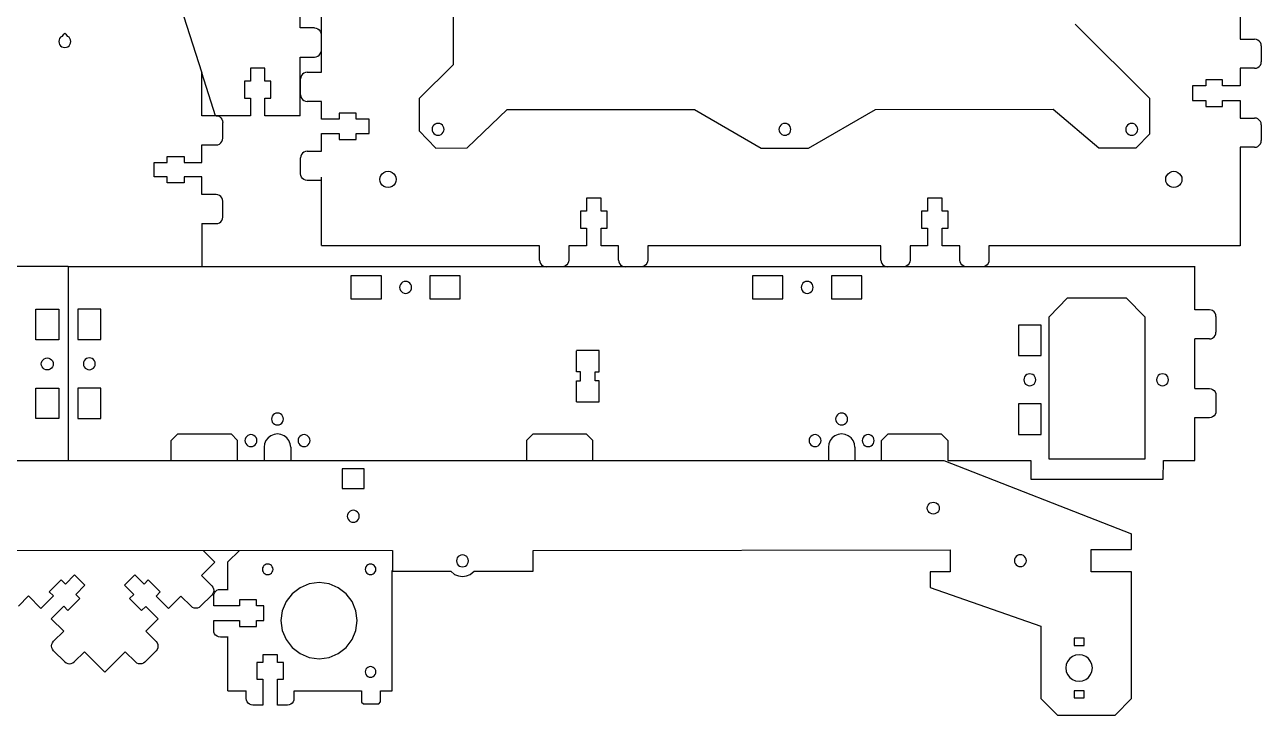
# Model space of a CAD drawing. Extents: x -217 to 647, y -204 to 340.
# Drawn here: x 221.5 to 594.1, y -204.5 to 3.8 of the extents above; entities that cross this region are included whole.
import ezdxf

# ---------------------------------------------------------------- set-up
doc = ezdxf.new("R2010")
doc.units = 0
doc.layers.add('Layer_1', color=7, linetype='CONTINUOUS')

msp = doc.modelspace()

# ---------------------------------------------------------------- linework, layer by layer
at = {"layer": 'Layer_1', "color": 2}
for points in [[(214.692611, 177.681951), (225.546477, 159.323883), (227.588075, 158.086943), (235.472565, 150.037144), (238.212607, 144.415616), (239.943883, 136.810012), (243.196195, 127.563644), (245.92427, 121.729603), (248.723836, 117.503317), (251.595788, 114.956303), (255.246576, 112.466739), (257.625223, 110.305422), (260.874245, 106.63313), (261.990278, 102.752868), (258.393286, 97.427653), (257.361207, 91.182169), (256.768481, 83.646277), (256.224016, 76.105917), (256.810397, 69.013066), (257.060189, 59.154112), (259.05002, 45.715393), (261.610972, 32.963255), (265.690785, 17.826263), (274.821184, -10.747755)], [(350.544892, 59.263964), (350.588467, -8.331029), (340.378881, -18.445704), (340.378881, -28.212315), (345.382794, -33.432777), (354.815309, -33.372014), (354.815309, -33.372014), (366.900488, -21.754054), (423.270652, -21.754054), (443.42304, -33.399672), (457.665582, -33.399672), (477.81797, -21.754054), (531.350107, -21.697046), (545.15687, -33.370886), (556.414573, -33.370886), (560.543484, -29.124514), (560.543456, -18.449176), (537.98978, 3.995139)]]:
    msp.add_lwpolyline(points, dxfattribs=at)
at = {"layer": 'Layer_1', "color": 4}
for points in [[(310.946828, -10.563294), (310.946828, 63.286712), (310.946828, 73.286712), (306.596824, 73.286712)], [(587.746743, 73.286712), (587.746743, -0.563286)], [(587.746743, -0.563286), (592.096747, -0.563286)], [(592.614371, -0.631414), (592.096747, -0.563286)], [(593.096745, -0.831228), (592.614371, -0.631414)], [(593.510963, -1.149066), (593.096745, -0.831228)], [(593.828801, -1.563284), (593.510963, -1.149066)], [(594.028586, -2.04563), (593.828801, -1.563284)], [(594.096743, -2.563282), (594.028586, -2.04563)], [(594.096743, -2.563282), (594.096743, -7.363261)], [(594.028586, -7.880913), (594.096743, -7.363261)], [(305.182637, -11.149075), (304.864798, -11.563292)], [(305.596826, -10.831236), (305.182637, -11.149075)], [(306.0792, -10.631423), (305.596826, -10.831236)], [(306.596824, -10.563294), (306.0792, -10.631423)], [(306.596824, -10.563294), (310.946828, -10.563294)], [(587.746743, -9.363314), (587.746743, -14.663306)], [(592.096747, -9.363314), (587.746743, -9.363314)], [(592.096747, -9.363314), (592.614371, -9.295157)], [(592.614371, -9.295157), (593.096745, -9.095344)], [(593.096745, -9.095344), (593.510963, -8.777505)], [(593.510963, -8.777505), (593.828801, -8.363287)], [(593.828801, -8.363287), (594.028586, -7.880913)], [(304.664985, -12.045638), (304.596828, -12.56329)], [(304.596828, -17.363269), (304.596828, -12.56329)], [(304.864798, -11.563292), (304.664985, -12.045638)], [(577.346741, -14.663306), (573.396731, -14.663306)], [(573.396731, -14.663306), (573.396731, -19.063291)], [(582.446751, -12.863292), (577.346741, -12.863292)], [(577.346741, -12.863292), (577.346741, -14.663306)], [(582.446751, -14.663306), (582.446751, -12.863292)], [(587.746743, -14.663306), (582.446751, -14.663306)], [(304.596828, -17.363269), (304.664985, -17.880921)], [(304.664985, -17.880921), (304.864798, -18.363267)], [(304.864798, -18.363267), (305.182637, -18.777513)], [(305.182637, -18.777513), (305.596826, -19.095352)], [(305.596826, -19.095352), (306.0792, -19.295165)], [(306.0792, -19.295165), (306.596824, -19.363294)], [(310.946828, -19.363294), (306.596824, -19.363294)], [(310.946828, -24.663314), (310.946828, -19.363294)], [(573.396731, -19.063291), (577.346741, -19.063291)], [(577.346741, -19.063291), (577.346741, -20.863305)], [(577.346741, -20.863305), (582.446751, -20.863305)], [(582.446751, -19.063291), (587.746743, -19.063291)], [(582.446751, -20.863305), (582.446751, -19.063291)], [(587.746743, -19.063291), (587.746743, -24.363284)], [(316.24682, -24.663314), (310.946828, -24.663314)], [(316.24682, -22.863301), (316.24682, -24.663314)], [(321.34683, -22.863301), (316.24682, -22.863301)], [(321.34683, -24.663314), (321.34683, -22.863301)], [(325.29684, -24.663314), (321.34683, -24.663314)], [(325.29684, -29.0633), (325.29684, -24.663314)], [(587.746743, -24.363284), (592.096747, -24.363284)], [(592.614371, -24.43144), (592.096747, -24.363284)], [(593.096745, -24.631254), (592.614371, -24.43144)], [(593.510963, -24.949092), (593.096745, -24.631254)], [(593.828801, -25.36331), (593.510963, -24.949092)], [(594.028586, -25.845656), (593.828801, -25.36331)], [(594.096743, -26.363308), (594.028586, -25.845656)], [(310.946828, -29.0633), (316.24682, -29.0633)], [(310.946828, -34.363292), (310.946828, -29.0633)], [(316.24682, -29.0633), (316.24682, -30.863313), (321.34683, -30.863313)], [(321.34683, -29.0633), (325.29684, -29.0633)], [(321.34683, -30.863313), (321.34683, -29.0633)], [(594.096743, -26.363308), (594.096743, -31.163287)], [(592.096747, -33.163283), (587.746743, -33.163283)], [(587.746743, -33.163283), (587.746743, -62.863277)], [(592.096747, -33.163283), (592.614371, -33.095154)], [(592.614371, -33.095154), (593.096745, -32.895341)], [(593.096745, -32.895341), (593.510963, -32.577502)], [(593.510963, -32.577502), (593.828801, -32.163285)], [(593.828801, -32.163285), (594.028586, -31.680939)], [(594.028586, -31.680939), (594.096743, -31.163287)], [(304.664985, -35.845664), (304.596828, -36.363288)], [(304.664985, -41.680947), (304.596828, -41.163295), (304.596828, -36.363288)], [(304.864798, -35.36329), (304.664985, -35.845664)], [(305.182637, -34.949072), (304.864798, -35.36329)], [(305.596826, -34.631262), (305.182637, -34.949072)], [(306.0792, -34.431448), (305.596826, -34.631262)], [(306.596824, -34.363292), (306.0792, -34.431448)], [(306.596824, -34.363292), (310.946828, -34.363292)], [(304.864798, -42.163293), (304.664985, -41.680947)], [(305.182637, -42.577511), (304.864798, -42.163293)], [(305.596826, -42.895349), (305.182637, -42.577511)], [(306.0792, -43.095134), (305.596826, -42.895349)], [(306.596824, -43.163291), (306.0792, -43.095134)], [(310.946828, -43.163291), (306.596824, -43.163291)], [(310.946828, -62.84005), (310.946828, -42.171167)], [(395.146829, -48.513276), (390.746815, -48.513276)], [(390.746815, -48.513276), (390.746815, -52.463258)], [(395.146829, -52.463258), (395.146829, -48.513276)], [(497.946782, -48.513276), (493.546768, -48.513276)], [(493.546768, -48.513276), (493.546768, -52.463258)], [(497.946782, -52.463258), (497.946782, -48.513276)], [(388.946802, -52.463258), (388.946802, -57.563268), (390.746815, -57.563268)], [(390.746815, -52.463258), (388.946802, -52.463258)], [(396.946814, -52.463258), (395.146829, -52.463258)], [(396.946814, -57.563268), (396.946814, -52.463258)], [(491.746783, -52.463258), (491.746783, -57.563268)], [(493.546768, -52.463258), (491.746783, -52.463258)], [(499.746795, -52.463258), (497.946782, -52.463258)], [(499.746795, -57.563268), (499.746795, -52.463258)], [(390.746815, -57.563268), (390.746815, -62.86326)], [(395.146829, -57.563268), (396.946814, -57.563268)], [(395.146829, -62.86326), (395.146829, -57.563268)], [(491.746783, -57.563268), (493.546768, -57.563268)], [(493.546768, -57.563268), (493.546768, -62.86326)], [(497.946782, -57.563268), (499.746795, -57.563268)], [(497.946782, -62.86326), (497.946782, -57.563268)], [(376.646824, -62.86326), (310.952659, -62.86326)], [(376.646824, -67.213264), (376.646824, -62.86326)], [(385.446823, -62.86326), (385.446823, -67.213264)], [(390.746815, -62.86326), (385.446823, -62.86326)], [(400.446821, -62.86326), (395.146829, -62.86326)], [(400.446821, -67.213264), (400.446821, -62.86326)], [(479.45259, -67.213264), (479.45259, -62.86326), (409.246792, -62.863457), (409.246792, -67.213264)], [(493.546768, -62.86326), (488.246776, -62.86326)], [(488.246776, -62.86326), (488.246776, -67.213264)], [(503.246774, -62.86326), (497.946782, -62.86326)], [(503.31493, -67.730888), (503.246774, -67.213264), (503.246774, -62.86326)], [(512.046773, -62.86326), (512.046773, -67.213264)], [(587.74676, -62.86326), (512.046773, -62.86326)], [(376.646824, -67.213264), (376.71498, -67.730888)], [(376.71498, -67.730888), (376.914766, -68.213262)], [(376.914766, -68.213262), (377.232604, -68.627479)], [(377.232604, -68.627479), (377.646822, -68.945318)], [(377.646822, -68.945318), (378.129196, -69.145103)], [(378.129196, -69.145103), (378.64682, -69.21326)], [(383.964451, -69.145103), (383.446827, -69.21326)], [(384.446825, -68.945318), (383.964451, -69.145103)], [(384.861043, -68.627479), (384.446825, -68.945318)], [(385.178853, -68.213262), (384.861043, -68.627479)], [(385.378666, -67.730888), (385.178853, -68.213262)], [(385.446823, -67.213264), (385.378666, -67.730888)], [(400.446821, -67.213264), (400.51495, -67.730888)], [(400.51495, -67.730888), (400.714763, -68.213262)], [(400.714763, -68.213262), (401.032602, -68.627479)], [(401.032602, -68.627479), (401.446819, -68.945318)], [(401.446819, -68.945318), (401.929165, -69.145103)], [(401.929165, -69.145103), (402.446817, -69.21326)], [(407.764448, -69.145103), (407.246796, -69.21326)], [(408.246794, -68.945318), (407.764448, -69.145103)], [(408.661012, -68.627479), (408.246794, -68.945318)], [(408.978851, -68.213262), (408.661012, -68.627479)], [(409.178664, -67.730888), (408.978851, -68.213262)], [(409.246792, -67.213264), (409.178664, -67.730888)], [(479.446776, -67.213264), (479.514933, -67.730888)], [(479.514933, -67.730888), (479.714746, -68.213262)], [(479.714746, -68.213262), (480.032585, -68.627479)], [(480.032585, -68.627479), (480.446802, -68.945318)], [(480.446802, -68.945318), (480.929148, -69.145103)], [(480.929148, -69.145103), (481.4468, -69.21326)], [(486.764432, -69.145103), (486.24678, -69.21326)], [(487.246778, -68.945318), (486.764432, -69.145103)], [(487.660995, -68.627479), (487.246778, -68.945318)], [(487.978834, -68.213262), (487.660995, -68.627479)], [(488.178647, -67.730888), (487.978834, -68.213262)], [(488.246776, -67.213264), (488.178647, -67.730888)], [(503.514716, -68.213262), (503.31493, -67.730888)], [(503.832554, -68.627479), (503.514716, -68.213262)], [(504.246772, -68.945318), (503.832554, -68.627479)], [(504.729146, -69.145103), (504.246772, -68.945318)], [(505.24677, -69.21326), (504.729146, -69.145103)], [(510.564401, -69.145103), (510.046777, -69.21326)], [(511.046775, -68.945318), (510.564401, -69.145103)], [(511.460993, -68.627479), (511.046775, -68.945318)], [(511.778831, -68.213262), (511.460993, -68.627479)], [(511.978616, -67.730888), (511.778831, -68.213262)], [(512.046773, -67.213264), (511.978616, -67.730888)]]:
    msp.add_lwpolyline(points, dxfattribs=at)
at = {"layer": 'Layer_1', "color": 5}
for points in [[(304.461446, 2.819119), (304.461446, 8.108528)], [(308.811394, 2.819119), (304.461446, 2.819119)], [(308.811394, 2.819119), (309.329018, 2.751132)], [(309.329018, 2.751132), (309.811392, 2.551714)], [(309.811392, 2.551714), (310.225609, 2.234524)], [(310.225609, 2.234524), (310.543448, 1.821125)], [(310.543448, 1.821125), (310.743205, 1.339767)], [(310.743205, 1.339767), (310.81139, 0.823131), (310.81139, -3.967253), (310.743205, -4.483861)], [(304.461446, -23.660437), (304.461446, -5.963241)], [(304.461446, -5.963241), (308.811394, -5.963241)], [(308.811394, -5.963241), (309.329018, -5.895254)], [(309.329018, -5.895254), (309.811392, -5.695836)], [(309.811392, -5.695836), (310.225609, -5.378646)], [(310.225609, -5.378646), (310.543448, -4.965247)], [(310.543448, -4.965247), (310.743205, -4.483861)], [(274.821114, -23.671867), (274.821114, -10.747755)], [(278.953327, -23.660437), (274.821458, -10.747416)], [(293.861518, -9.339155), (289.461561, -9.339155)], [(289.461561, -9.339155), (289.461561, -13.281235)], [(293.861518, -13.281235), (293.861518, -9.339155)], [(289.461561, -13.281235), (287.661576, -13.281235)], [(287.661576, -13.281235), (287.661576, -18.371057)], [(295.661503, -13.281235), (293.861518, -13.281235)], [(295.661503, -18.371085), (295.661503, -13.281235)], [(287.661576, -18.371085), (289.461561, -18.371085)], [(289.461561, -18.371085), (289.461561, -23.660466)], [(293.861518, -23.660437), (293.861518, -18.371057)], [(293.861518, -18.371085), (295.661503, -18.371085)], [(279.17109, -23.671867), (274.821114, -23.671867)], [(289.461561, -23.660437), (278.953327, -23.660437)], [(279.17109, -23.671867), (279.688713, -23.739883)], [(279.688713, -23.739883), (280.171059, -23.939273)], [(280.171059, -23.939273), (280.585305, -24.256462)], [(280.585305, -24.256462), (280.903144, -24.669862)], [(280.903144, -24.669862), (281.102929, -25.151276)], [(281.102929, -25.151276), (281.171029, -25.667856)], [(281.102929, -30.974875), (281.171029, -30.458268), (281.171029, -25.667856)], [(304.461446, -23.660437), (293.861518, -23.660437)], [(274.821114, -32.454228), (279.17109, -32.454228)], [(274.821114, -37.743665), (274.821114, -32.454228)], [(279.17109, -32.454228), (279.688713, -32.38624)], [(279.688713, -32.38624), (280.171059, -32.18685)], [(280.171059, -32.18685), (280.585305, -31.869661)], [(280.585305, -31.869661), (280.903144, -31.456262)], [(280.903144, -31.456262), (281.102929, -30.974875)], [(264.421225, -35.947236), (269.52115, -35.947236)], [(264.421225, -37.743665), (264.421225, -35.947236)], [(269.52115, -35.947236), (269.52115, -37.743665)], [(260.471214, -42.134845), (260.471214, -37.743665)], [(260.471214, -37.743665), (264.421225, -37.743665)], [(269.52115, -37.743665), (274.821114, -37.743665)], [(264.421225, -42.134845), (260.471214, -42.134845)], [(264.421225, -43.931246), (264.421225, -42.134845)], [(269.52115, -43.931246), (264.421225, -43.931246)], [(269.52115, -42.134845), (269.52115, -43.931246)], [(274.821114, -42.134845), (269.52115, -42.134845)], [(274.821114, -47.424282), (274.821114, -42.134845)], [(279.688713, -47.49227), (279.17109, -47.424282), (274.821114, -47.424282)], [(280.171059, -47.69166), (279.688713, -47.49227)], [(280.585305, -48.008849), (280.171059, -47.69166)], [(280.903144, -48.422276), (280.585305, -48.008849)], [(281.102929, -48.903663), (280.903144, -48.422276)], [(281.171029, -49.420242), (281.102929, -48.903663)], [(281.102929, -54.72729), (281.171029, -54.210682), (281.171029, -49.420242)], [(280.171059, -55.939237), (280.585305, -55.622076)], [(280.585305, -55.622076), (280.903144, -55.208677)], [(280.903144, -55.208677), (281.102929, -54.72729)], [(274.821114, -56.206643), (274.821114, -69.130784)], [(274.821114, -56.206643), (279.17109, -56.206643)], [(279.17109, -56.206643), (279.688713, -56.138655)], [(279.688713, -56.138655), (280.171059, -55.939237)], [(578.44769, -82.174502), (574.097714, -82.174502), (574.097714, -69.048205)], [(578.965314, -82.242518), (578.44769, -82.174502)], [(579.447688, -82.441908), (578.965314, -82.242518)], [(579.861906, -82.759125), (579.447688, -82.441908)], [(580.179716, -83.172496), (579.861906, -82.759125)], [(580.37953, -83.653911), (580.179716, -83.172496)], [(580.447686, -84.17049), (580.37953, -83.653911)], [(580.447686, -84.17049), (580.447686, -88.960902)], [(580.37953, -89.47751), (580.447686, -88.960902)], [(574.097714, -105.926917), (574.097714, -90.94213)], [(578.44769, -90.956862), (574.097714, -90.956862)], [(578.44769, -90.956862), (578.965314, -90.888875)], [(578.965314, -90.888875), (579.447688, -90.689485)], [(579.447688, -90.689485), (579.861906, -90.372296)], [(579.861906, -90.372296), (580.179716, -89.958896)], [(580.179716, -89.958896), (580.37953, -89.47751)], [(574.097714, -105.926917), (578.44769, -105.926917)], [(578.44769, -105.926917), (578.965314, -105.994904)], [(578.965314, -105.994904), (579.447688, -106.194294)], [(579.447688, -106.194294), (579.861906, -106.511512)], [(579.861906, -106.511512), (580.179716, -106.924911)], [(580.179716, -106.924911), (580.37953, -107.406298)], [(580.37953, -107.406298), (580.447686, -107.922877), (580.447686, -112.713317)], [(499.596385, -121.615791), (499.596385, -127.615808), (524.649107, -127.615808), (524.635674, -133.260252), (564.57434, -133.260252), (564.644509, -127.615808), (574.089739, -127.615808), (574.089739, -114.6705)], [(578.965314, -114.64129), (578.44769, -114.709306), (574.097714, -114.709306)], [(579.447688, -114.4419), (578.965314, -114.64129)], [(579.861906, -114.12471), (579.447688, -114.4419)], [(580.179716, -113.711311), (579.861906, -114.12471)], [(580.37953, -113.229925), (580.179716, -113.711311)], [(580.447686, -112.713317), (580.37953, -113.229925)], [(265.64034, -121.615791), (267.640336, -119.615795)], [(267.640336, -119.615795), (283.640361, -119.615795)], [(285.640357, -121.615791), (283.640361, -119.615795)], [(285.640357, -127.615808), (285.640357, -121.615791)], [(293.776654, -122.580512), (293.640369, -123.615787)], [(294.176252, -121.615791), (293.776654, -122.580512)], [(294.81193, -120.787328), (294.176252, -121.615791)], [(295.640365, -120.151707), (294.81193, -120.787356)], [(296.605085, -119.75208), (295.640365, -120.151679)], [(297.640361, -119.615795), (296.605085, -119.75208)], [(298.675608, -119.75208), (297.640361, -119.615795)], [(299.640329, -120.151707), (298.675608, -119.75208)], [(300.468764, -120.787328), (299.640329, -120.151679)], [(301.104441, -121.615791), (300.468764, -120.787328)], [(301.50404, -122.580512), (301.104441, -121.615791)], [(301.640325, -123.615787), (301.50404, -122.580512)], [(372.640352, -121.615791), (374.640348, -119.615795)], [(372.640352, -121.615791), (372.640352, -127.615808)], [(374.640348, -119.615795), (390.640344, -119.615795)], [(392.64034, -121.615791), (390.640344, -119.615795)], [(392.64034, -127.615808), (392.64034, -121.615791)], [(463.776596, -122.580512), (463.640311, -123.615787)], [(464.176195, -121.615791), (463.776596, -122.580512)], [(464.811872, -120.787328), (464.176195, -121.615791)], [(465.640307, -120.151707), (464.811872, -120.787356)], [(466.605027, -119.75208), (465.640307, -120.151679)], [(467.640303, -119.615795), (466.605027, -119.75208)], [(468.675579, -119.75208), (467.640303, -119.615795)], [(471.104412, -121.615791), (470.468734, -120.787328), (469.640299, -120.151679), (468.675579, -119.75208)], [(471.50401, -122.580512), (471.104412, -121.615791)], [(471.640295, -123.615787), (471.50401, -122.580512)], [(479.640364, -121.615791), (481.64036, -119.615795)], [(479.640364, -127.615808), (479.640364, -121.615791)], [(481.64036, -119.615795), (497.640356, -119.615795)], [(499.640352, -121.615791), (497.640356, -119.615795)], [(293.640369, -123.615787), (293.640369, -127.615808)], [(301.640325, -123.615787), (301.640325, -127.615808)], [(463.640311, -123.615787), (463.640311, -127.615808)], [(471.640295, -123.615787), (471.640295, -127.615808)], [(151.899575, -127.651734), (151.908324, -154.544577), (161.308892, -154.544577), (161.308892, -161.245746), (151.908324, -161.245746), (151.908324, -199.45522), (156.91949, -204.456424), (174.25372, -204.456424), (179.264914, -199.45522), (179.262092, -177.633883), (211.914272, -165.884887), (211.914215, -161.183516), (206.57807, -161.183516), (206.567346, -154.626478), (332.257739, -154.740552), (332.260561, -161.037918), (349.855141, -161.037918), (351.025432, -161.963409)], [(351.025432, -161.963889), (352.164142, -162.434607), (353.386108, -162.595107), (354.608074, -162.434607), (355.746784, -161.963889), (356.904544, -161.037833), (374.686463, -161.03789), (374.686463, -154.742358), (500.385786, -154.596929), (500.385786, -161.185068), (494.342646, -161.185068), (494.342646, -165.886439), (527.677888, -177.619913), (527.677888, -199.394542), (532.689082, -204.395746), (550.023312, -204.395746), (555.034478, -199.394542), (555.034478, -161.185068), (542.811688, -161.185068), (542.811688, -154.483899), (555.034478, -154.483899), (555.034478, -149.782529)], [(278.773075, -158.286878), (275.234734, -154.748537)], [(286.219448, -154.719837), (282.719498, -158.212845)], [(274.755567, -162.304385), (278.773075, -158.286878)], [(282.720288, -166.496265), (282.720288, -158.212845)], [(228.844687, -167.203394), (232.443714, -163.604367)], [(232.443714, -163.604367), (233.716496, -164.877149)], [(233.716496, -164.877149), (236.503987, -162.089657)], [(236.503987, -162.089657), (239.615227, -165.200897)], [(251.55336, -165.212771), (254.658413, -162.107717)], [(254.658413, -162.107717), (257.451472, -164.900777)], [(257.451472, -164.900777), (258.721699, -163.630549), (262.327911, -167.236761)], [(277.831465, -165.380282), (274.755567, -162.304385)], [(302.620116, -197.075014), (322.993568, -197.075014), (322.990746, -200.461681), (323.558803, -201.026126), (328.13371, -201.026126), (328.660929, -200.444042), (328.660929, -197.075014), (332.219102, -197.075014), (332.219102, -160.838754)], [(230.117468, -168.476176), (228.844687, -167.203394)], [(239.615227, -165.200897), (236.827735, -167.988388)], [(254.346419, -168.00583), (251.55336, -165.212771)], [(262.327911, -167.236761), (261.057684, -168.506988)], [(277.831465, -165.380282), (278.149406, -165.794372)], [(278.149406, -165.794372), (278.349466, -166.276452)], [(278.350504, -167.310698), (278.151401, -167.792379)], [(278.349466, -166.276452), (278.418075, -166.793635)], [(278.418075, -166.793635), (278.350504, -167.310698)], [(282.732311, -180.878072), (280.42568, -180.878072), (279.908028, -180.810028), (279.425682, -180.610667), (279.011465, -180.293449), (278.693654, -179.880078), (278.493841, -179.398663), (278.425712, -178.882056), (278.422326, -175.884037), (286.195318, -175.880086), (286.195318, -177.680071), (291.285112, -177.680071), (291.285112, -175.880086), (293.533886, -175.880086), (293.533886, -171.480129), (291.285112, -171.480129), (291.285112, -169.680115), (286.195318, -169.680115), (286.195318, -171.480129), (278.415948, -171.488595), (278.413125, -168.502966), (278.481282, -167.986387), (278.681067, -167.504944), (278.998906, -167.091573), (279.413123, -166.774355), (279.895469, -166.574994), (280.413121, -166.50695), (282.732452, -166.50695)], [(219.55988, -171.538483), (222.629651, -168.468712)], [(222.629651, -168.468712), (226.377291, -172.216353)], [(226.377291, -172.216353), (230.117468, -168.476176)], [(238.100517, -169.26117), (234.50149, -172.860197)], [(236.827735, -167.988388), (238.100517, -169.26117)], [(253.076152, -169.276097), (254.346419, -168.00583)], [(256.682363, -172.882309), (253.076152, -169.276097)], [(261.057684, -168.506988), (264.805324, -172.254629)], [(264.805324, -172.254629), (268.545501, -168.514452)], [(268.545501, -168.514452), (271.621398, -171.590349)], [(274.446966, -171.593163), (277.834279, -168.20585)], [(278.151401, -167.792379), (277.834279, -168.20585)], [(233.228708, -171.587415), (229.488531, -175.327592)], [(234.50149, -172.860197), (233.228708, -171.587415)], [(257.95263, -171.612041), (256.682363, -172.882309)], [(261.700271, -175.359682), (257.95263, -171.612041)], [(272.035488, -171.90829), (271.621398, -171.590349)], [(272.517568, -172.10835), (272.035488, -171.90829)], [(273.034751, -172.176959), (272.517568, -172.10835)], [(273.551794, -172.109408), (273.034751, -172.176959)], [(274.033475, -171.910306), (273.551794, -172.109408)], [(274.446966, -171.593163), (274.033475, -171.910306)], [(229.488531, -175.327592), (233.236172, -179.075233)], [(257.960094, -179.099859), (261.700271, -175.359682)], [(229.650176, -183.040156), (229.849318, -182.558475)], [(229.849318, -182.558475), (230.166401, -182.145004)], [(233.236172, -179.075233), (230.166401, -182.145004)], [(261.035991, -182.175756), (257.960094, -179.099859)], [(261.035991, -182.175756), (261.353912, -182.589866)], [(282.720288, -197.075014), (282.720288, -180.867472)], [(229.582624, -183.557199), (229.650176, -183.040156)], [(229.651213, -184.074402), (229.582624, -183.557199)], [(229.851294, -184.556462), (229.651213, -184.074402)], [(230.169235, -184.970591), (229.851294, -184.556462)], [(230.169235, -184.970591), (233.563312, -188.364669)], [(235.975429, -188.684586), (236.3889, -188.367503), (239.458671, -185.297732)], [(245.610446, -191.449507), (239.458671, -185.297732)], [(251.749987, -185.309965), (245.610446, -191.449507)], [(251.749987, -185.309965), (254.825885, -188.385863)], [(257.651452, -188.388676), (261.038785, -185.001344)], [(261.355908, -184.587873), (261.038785, -185.001344)], [(261.353912, -182.589866), (261.553972, -183.071946)], [(261.55503, -184.106172), (261.355908, -184.587873)], [(261.553972, -183.071946), (261.622582, -183.589129)], [(261.622582, -183.589129), (261.55501, -184.106192)], [(302.617322, -197.051079), (302.617322, -199.35771), (302.549278, -199.875362), (302.349916, -200.357708), (302.032698, -200.771925), (301.619327, -201.089736), (301.137913, -201.289549), (300.621305, -201.357677), (297.623286, -201.361064), (297.619335, -193.588071), (299.41932, -193.588071), (299.41932, -188.498278), (297.619335, -188.498278), (297.619335, -186.249503), (293.219378, -186.249503), (293.219378, -188.498278), (291.419365, -188.498278), (291.419365, -193.588071), (293.219378, -193.588071), (293.227845, -201.367442), (290.242216, -201.370265), (289.725636, -201.302108), (289.244193, -201.102323), (288.830822, -200.784484), (288.513605, -200.370267), (288.314243, -199.887921), (288.246199, -199.370269), (288.246199, -197.050938)], [(233.563312, -188.364669), (233.977422, -188.68259)], [(233.977422, -188.68259), (234.459502, -188.88269)], [(234.459502, -188.88269), (234.976705, -188.951279)], [(234.976705, -188.951279), (235.493748, -188.883728)], [(235.493748, -188.883728), (235.975429, -188.684586)], [(255.239974, -188.703804), (254.825885, -188.385863)], [(255.722054, -188.903864), (255.239974, -188.703804)], [(256.239257, -188.972453), (255.722054, -188.903864)], [(256.7563, -188.904901), (256.239257, -188.972453)], [(257.237981, -188.705799), (256.7563, -188.904901)], [(257.651452, -188.388676), (257.237981, -188.705799)], [(282.720288, -197.075014), (288.220235, -197.075014)]]:
    msp.add_lwpolyline(points, dxfattribs=at)
at = {"layer": 'Layer_1', "color": 7}
for points in [[(232.651723, 0.2701), (232.278964, -0.015453)], [(234.451708, 0.270354), (234.017594, 0.711269), (233.551702, 1.169288), (233.085809, 0.711156), (232.651723, 0.2701)], [(234.824552, -0.015086), (234.451708, 0.270354)], [(231.813241, -0.820802), (231.751971, -1.285792)], [(231.751971, -1.285792), (231.813354, -1.750696)], [(231.99296, -0.387563), (231.813241, -0.820802)], [(231.813354, -1.750696), (231.993242, -2.183936)], [(232.278964, -0.015453), (231.99296, -0.387563)], [(231.993242, -2.183936), (232.279359, -2.555961)], [(232.279359, -2.555961), (232.652175, -2.841372)], [(232.652175, -2.841372), (233.086346, -3.020753)], [(233.086346, -3.020753), (233.55221, -3.08191)], [(233.55221, -3.08191), (234.018046, -3.02064)], [(234.018046, -3.02064), (234.45216, -2.841118)], [(234.45216, -2.841118), (234.824891, -2.555594)], [(235.110641, -0.387083), (234.824552, -0.015086)], [(234.824891, -2.555594), (235.110895, -2.183512)], [(235.290529, -0.820322), (235.110641, -0.387083)], [(235.110895, -2.183512), (235.29067, -1.750216)], [(235.351941, -1.285284), (235.290529, -0.820322)], [(235.29067, -1.750216), (235.351941, -1.285284)], [(345.549305, -29.477997), (346.014492, -29.544404), (346.480948, -29.488411), (346.917123, -29.3138), (347.293071, -29.032509), (347.583252, -28.663673), (347.76791, -28.232437), (347.834458, -27.76821), (347.778324, -27.302628), (347.603346, -26.867357), (347.321491, -26.492142), (346.951949, -26.202526), (346.519839, -26.018263), (346.054708, -25.951828), (345.588167, -26.007849), (345.15202, -26.18246), (344.776072, -26.463779), (344.485863, -26.832587), (344.30129, -27.263822), (344.234685, -27.72805), (344.290819, -28.193632), (344.465769, -28.628875), (344.747652, -29.004089), (345.117194, -29.293734), (345.549305, -29.477997)], [(451.444106, -29.324581), (451.816922, -29.039085), (452.102954, -28.66706), (452.282758, -28.233792), (452.344084, -27.768859), (452.282758, -27.303898), (452.102954, -26.870659), (451.816922, -26.498605), (451.444106, -26.213137), (451.009992, -26.033644), (450.544128, -25.97243), (450.078235, -26.033644), (449.644121, -26.213137), (449.271334, -26.498605)], [(555.519562, -26.033644), (555.053669, -25.97243), (554.587805, -26.033644), (554.153691, -26.213137), (553.780932, -26.498605), (553.494843, -26.870659), (553.315011, -27.303898), (553.253684, -27.768859), (553.315011, -28.233792), (553.494843, -28.66706), (553.780932, -29.039085), (554.153691, -29.324581), (554.587805, -29.504046), (555.053669, -29.56526), (555.519562, -29.504046), (555.953648, -29.324581), (556.326463, -29.039085), (556.612496, -28.66706), (556.792356, -28.233792), (556.853654, -27.768859), (556.792356, -27.303898), (556.612496, -26.870659), (556.326463, -26.498605), (555.953648, -26.213137), (555.519562, -26.033644)], [(449.271334, -26.498605), (448.985301, -26.870659), (448.805441, -27.303898), (448.744142, -27.768859), (448.805441, -28.233792), (448.985301, -28.66706), (449.271334, -29.039085), (449.61048, -29.292351), (449.644121, -29.324581), (450.078235, -29.504046), (450.544099, -29.56526), (451.009992, -29.504046)], [(451.444106, -29.324581), (451.009992, -29.504046)], [(329.214424, -41.130868), (329.721831, -40.741514)], [(329.721831, -40.741514), (330.31272, -40.496771)], [(330.31272, -40.496771), (330.946845, -40.41329)], [(330.946845, -40.41329), (331.580942, -40.496771)], [(331.580942, -40.496771), (332.17183, -40.741514)], [(332.17183, -40.741514), (332.679238, -41.130868)], [(566.014334, -41.130868), (566.521741, -40.741514)], [(566.521741, -40.741514), (567.11263, -40.496771)], [(567.11263, -40.496771), (567.746727, -40.41329)], [(567.746727, -40.41329), (568.380852, -40.496771)], [(568.380852, -40.496771), (568.97174, -40.741514)], [(568.97174, -40.741514), (569.479148, -41.130868)], [(328.496845, -42.863289), (328.580327, -42.229164)], [(328.580327, -43.497386), (328.496845, -42.863289)], [(328.580327, -42.229164), (328.82507, -41.638275)], [(328.82507, -44.088274), (328.580327, -43.497386)], [(328.82507, -41.638275), (329.214424, -41.130868)], [(329.214424, -44.595682), (328.82507, -44.088274)], [(329.721831, -44.985036), (329.214424, -44.595682)], [(332.679238, -44.595682), (332.17183, -44.985036)], [(332.679238, -41.130868), (333.068591, -41.638275)], [(333.068591, -44.088274), (332.679238, -44.595682)], [(333.068591, -41.638275), (333.313363, -42.229164)], [(333.313363, -43.497386), (333.068591, -44.088274)], [(333.313363, -42.229164), (333.396844, -42.863289)], [(333.396844, -42.863289), (333.313363, -43.497386)], [(565.296727, -42.863289), (565.380209, -42.229164)], [(565.380209, -43.497386), (565.296727, -42.863289)], [(565.380209, -42.229164), (565.62498, -41.638275)], [(565.62498, -44.088274), (565.380209, -43.497386)], [(565.62498, -41.638275), (566.014334, -41.130868)], [(566.014334, -44.595682), (565.62498, -44.088274)], [(566.521741, -44.985036), (566.014334, -44.595682)], [(569.479148, -44.595682), (568.97174, -44.985036)], [(569.479148, -41.130868), (569.868502, -41.638275)], [(569.868502, -44.088274), (569.479148, -44.595682)], [(569.868502, -41.638275), (570.113245, -42.229164)], [(570.113245, -43.497386), (569.868502, -44.088274)], [(570.113245, -42.229164), (570.196754, -42.863289)], [(570.196754, -42.863289), (570.113245, -43.497386)], [(330.31272, -45.229807), (329.721831, -44.985036)], [(330.946845, -45.313288), (330.31272, -45.229807)], [(331.580942, -45.229807), (330.946845, -45.313288)], [(332.17183, -44.985036), (331.580942, -45.229807)], [(567.11263, -45.229807), (566.521741, -44.985036)], [(567.746727, -45.313288), (567.11263, -45.229807)], [(568.380852, -45.229807), (567.746727, -45.313288)], [(568.97174, -44.985036), (568.380852, -45.229807)], [(319.740365, -71.965819), (319.740365, -78.865785)], [(328.940358, -71.965819), (319.740365, -71.965819)], [(328.940358, -78.865785), (328.940358, -71.965819)], [(334.680024, -74.514934), (334.500022, -74.9495)], [(334.966338, -74.141808), (334.680024, -74.514963)], [(335.339492, -73.855466), (334.966338, -74.141808)], [(335.77403, -73.675436), (335.339492, -73.855438)], [(336.240346, -73.614081), (335.77403, -73.675436)], [(336.706662, -73.675436), (336.240346, -73.614081)], [(337.141227, -73.855466), (336.706662, -73.675464)], [(337.514353, -74.141808), (337.141227, -73.855466)], [(337.800696, -74.514934), (337.514353, -74.14178)], [(337.980697, -74.9495), (337.800696, -74.514934)], [(343.540362, -71.965819), (343.540362, -78.865785)], [(352.740355, -71.965819), (343.540362, -71.965819)], [(352.740355, -78.865785), (352.740355, -71.965819)], [(440.762531, -71.965819), (440.762531, -78.865785)], [(449.962552, -71.965819), (440.762531, -71.965819)], [(449.962552, -78.865785), (449.962552, -71.965819)], [(455.70219, -74.514934), (455.522217, -74.9495)], [(455.988533, -74.141808), (455.70219, -74.514963)], [(456.361687, -73.855466), (455.988533, -74.141808)], [(456.796225, -73.675436), (456.361687, -73.855438)], [(457.26254, -73.614081), (456.796225, -73.675436)], [(457.728856, -73.675436), (457.26254, -73.614081)], [(458.163394, -73.855466), (457.728856, -73.675464)], [(458.536548, -74.141808), (458.163394, -73.855466)], [(458.822891, -74.514934), (458.536548, -74.14178)], [(459.002864, -74.9495), (458.822891, -74.514934)], [(464.562529, -71.965819), (464.562529, -78.865785)], [(473.762522, -71.965819), (464.562529, -71.965819)], [(473.762522, -78.865785), (473.762522, -71.965819)], [(334.500022, -74.9495), (334.438639, -75.415788)], [(334.438639, -75.415788), (334.500022, -75.882132)], [(334.500022, -75.882132), (334.680024, -76.316641)], [(334.680024, -76.316641), (334.966338, -76.689824)], [(334.966338, -76.689824), (335.339492, -76.976138)], [(335.339492, -76.976138), (335.77403, -77.156139)], [(335.77403, -77.156139), (336.240346, -77.217494)], [(336.240346, -77.217494), (336.706662, -77.156139)], [(336.706662, -77.156139), (337.141227, -76.976138)], [(337.141227, -76.976138), (337.514353, -76.689824)], [(337.514353, -76.689824), (337.800696, -76.316641)], [(337.800696, -76.316641), (337.980697, -75.882132)], [(338.042081, -75.415788), (337.980697, -74.9495)], [(337.980697, -75.882132), (338.042081, -75.415788)], [(455.522217, -74.9495), (455.460806, -75.415788)], [(455.460806, -75.415788), (455.522217, -75.882132)], [(455.522217, -75.882132), (455.70219, -76.316641)], [(455.70219, -76.316641), (455.988533, -76.689824)], [(455.988533, -76.689824), (456.361687, -76.976138)], [(456.361687, -76.976138), (456.796225, -77.156139)], [(456.796225, -77.156139), (457.26254, -77.217494)], [(457.26254, -77.217494), (457.728856, -77.156139)], [(457.728856, -77.156139), (458.163394, -76.976138)], [(458.163394, -76.976138), (458.536548, -76.689824)], [(458.536548, -76.689824), (458.822891, -76.316641)], [(458.822891, -76.316641), (459.002864, -75.882132)], [(459.064275, -75.415788), (459.002864, -74.9495)], [(459.002864, -75.882132), (459.064275, -75.415788)], [(244.390362, -81.965799), (237.490367, -81.965799)], [(237.490367, -81.965799), (237.490367, -91.16582)], [(244.390362, -91.165792), (244.390362, -81.96577)], [(319.740365, -78.865785), (328.940358, -78.865785)], [(343.540362, -78.865785), (352.740355, -78.865785)], [(440.762531, -78.865785), (449.962552, -78.865785)], [(464.562529, -78.865785), (473.762522, -78.865785)], [(224.8235, -82.003193), (231.723523, -82.003193)], [(224.8235, -91.203186), (224.8235, -82.003193)], [(231.723523, -82.003193), (231.723523, -91.203186)], [(231.723523, -91.203186), (224.8235, -91.203186)], [(237.490367, -91.165792), (244.390362, -91.165792)], [(227.372644, -96.942852), (227.807181, -96.762851)], [(227.807181, -96.762851), (228.273497, -96.701468)], [(228.273497, -96.701468), (228.739841, -96.762851)], [(228.739841, -96.762851), (229.174379, -96.942852)], [(240.47402, -96.725485), (240.039483, -96.905458)], [(240.940364, -96.664073), (240.47402, -96.725485)], [(241.40668, -96.725485), (240.940364, -96.664073)], [(241.841218, -96.905458), (241.40668, -96.725485)], [(394.614569, -94.501066), (387.714575, -94.501066)], [(387.731452, -109.905799), (387.731452, -107.980789), (387.731452, -106.055808), (387.728629, -103.565281), (388.957284, -103.565281), (388.957284, -100.848892), (387.726428, -100.848892), (387.730379, -98.358168), (387.730379, -96.433159), (387.730379, -94.508149)], [(394.614569, -109.901029), (394.614569, -107.976076), (394.614569, -106.051066), (394.617392, -103.560568), (393.388737, -103.560568), (393.388737, -100.844179), (394.619593, -100.841357), (394.615642, -98.350605), (394.615642, -96.425595), (394.615642, -94.500614)], [(226.47179, -98.503202), (226.533174, -98.036887)], [(226.533174, -98.969518), (226.47179, -98.503202)], [(226.533174, -98.036887), (226.713175, -97.602321)], [(226.713175, -99.404056), (226.533174, -98.969518)], [(226.713175, -97.602321), (226.99949, -97.229195)], [(226.99949, -99.77721), (226.713175, -99.404056)], [(226.99949, -97.229195), (227.372644, -96.942852)], [(227.372644, -100.063524), (226.99949, -99.77721)], [(227.807181, -100.243526), (227.372644, -100.063524)], [(228.273497, -100.304937), (227.807181, -100.243526)], [(228.739841, -100.243526), (228.273497, -100.304909)], [(229.174379, -100.063524), (228.739841, -100.243526)], [(229.174379, -96.942852), (229.547533, -97.229195)], [(229.547533, -99.77721), (229.174379, -100.063524)], [(229.547533, -97.229195), (229.833847, -97.602321)], [(229.833847, -99.404056), (229.547533, -99.77721)], [(229.833847, -97.602321), (230.013849, -98.036887)], [(230.013849, -98.969518), (229.833847, -99.404056)], [(230.013849, -98.036887), (230.075232, -98.503202)], [(230.075232, -98.503202), (230.013849, -98.969518)], [(239.200013, -97.999464), (239.138629, -98.465808)], [(239.138629, -98.465808), (239.200013, -98.932124)], [(239.380014, -97.564955), (239.200013, -97.999492)], [(239.200013, -98.932124), (239.380014, -99.366661)], [(239.666328, -97.1918), (239.380014, -97.564955)], [(239.380014, -99.366661), (239.666328, -99.739816)], [(240.039483, -96.905458), (239.666328, -97.1918)], [(239.666328, -99.739816), (240.039483, -100.026102)], [(240.039483, -100.026102), (240.47402, -100.206103)], [(240.47402, -100.206103), (240.940364, -100.267515)], [(240.940364, -100.267543), (241.40668, -100.206131)], [(241.40668, -100.206103), (241.841218, -100.026102)], [(242.214372, -97.1918), (241.841218, -96.905458)], [(241.841218, -100.026102), (242.214372, -99.739816)], [(242.500686, -97.564955), (242.214372, -97.1918)], [(242.214372, -99.739816), (242.500686, -99.366661)], [(242.680688, -97.999464), (242.500686, -97.564955)], [(242.500686, -99.366661), (242.680688, -98.932124)], [(242.742071, -98.465808), (242.680688, -97.999492)], [(242.680688, -98.932124), (242.742071, -98.465808)], [(231.723523, -115.003184), (224.8235, -115.003184), (224.8235, -105.803191)], [(224.8235, -105.803191), (231.723523, -105.803191)], [(231.723523, -105.803191), (231.723523, -115.003184)], [(244.390362, -105.765796), (237.490367, -105.765796)], [(237.490367, -105.765796), (237.490367, -114.965789)], [(244.390362, -114.965789), (244.390362, -105.765768)], [(387.714575, -109.901029), (391.164572, -109.901029), (394.614569, -109.901029)], [(237.490367, -114.965789), (244.390362, -114.965789)], [(295.901703, -114.649926), (295.840376, -115.11579)], [(295.840376, -115.11579), (295.901703, -115.581683)], [(296.081506, -114.215812), (295.901703, -114.649926)], [(296.367567, -113.842996), (296.081506, -114.215812)], [(296.740354, -113.556964), (296.367567, -113.842996)], [(297.174497, -113.377132), (296.740354, -113.556964)], [(297.640361, -113.315805), (297.174497, -113.377132)], [(298.106225, -113.377132), (297.640361, -113.315805)], [(298.540339, -113.556964), (298.106225, -113.377132)], [(298.913127, -113.842996), (298.540339, -113.556964)], [(299.199187, -114.215812), (298.913127, -113.842996)], [(299.378991, -114.649926), (299.199187, -114.215812)], [(299.440346, -115.11579), (299.378991, -114.649926)], [(299.378991, -115.581683), (299.440346, -115.11579)], [(465.901645, -114.649926), (465.840318, -115.11579)], [(465.840318, -115.11579), (465.901645, -115.581683)], [(466.081477, -114.215812), (465.901645, -114.649926)], [(466.367509, -113.842996), (466.081477, -114.215812)], [(466.740296, -113.556964), (466.367509, -113.842996)], [(467.174439, -113.377132), (466.740296, -113.556964)], [(467.640303, -113.315805), (467.174439, -113.377132)], [(468.106196, -113.377132), (467.640303, -113.315805)], [(468.54031, -113.556964), (468.106196, -113.377132)], [(468.913097, -113.842996), (468.54031, -113.556964)], [(469.199158, -114.215812), (468.913097, -113.842996)], [(469.378961, -114.649926), (469.199158, -114.215812)], [(469.440316, -115.11579), (469.378961, -114.649926)], [(469.378961, -115.581683), (469.440316, -115.11579)], [(295.901703, -115.581683), (296.081506, -116.015797)], [(296.081506, -116.015797), (296.367567, -116.388584)], [(296.367567, -116.388584), (296.740354, -116.674616)], [(296.740354, -116.674616), (297.174497, -116.854477)], [(297.174497, -116.854477), (297.640361, -116.915804)], [(297.640361, -116.915775), (298.106225, -116.854477)], [(298.106225, -116.854477), (298.540339, -116.674645)], [(298.540339, -116.674616), (298.913127, -116.388584)], [(298.913127, -116.388584), (299.199187, -116.015797)], [(299.199187, -116.015797), (299.378991, -115.581683)], [(465.901645, -115.581683), (466.081477, -116.015797)], [(466.081477, -116.015797), (466.367509, -116.388584)], [(466.367509, -116.388584), (466.740296, -116.674616)], [(466.740296, -116.674616), (467.174439, -116.854477)], [(467.174439, -116.854477), (467.640303, -116.915804)], [(467.640303, -116.915775), (468.106196, -116.854477)], [(468.106196, -116.854477), (468.54031, -116.674645)], [(468.54031, -116.674616), (468.913097, -116.388584)], [(468.913097, -116.388584), (469.199158, -116.015797)], [(469.199158, -116.015797), (469.378961, -115.581683)], [(287.902819, -121.149927), (287.841492, -121.615791)], [(287.841492, -121.615791), (287.902819, -122.081684)], [(288.082623, -120.715756), (287.902819, -121.149927)], [(287.902819, -122.081684), (288.082623, -122.515798)], [(288.368684, -120.342997), (288.082623, -120.715756)], [(288.082623, -122.515798), (288.368684, -122.888585)], [(288.741471, -120.056965), (288.368684, -120.342997)], [(288.368684, -122.888585), (288.741471, -123.174646)], [(289.175613, -119.877133), (288.741471, -120.056965)], [(289.641478, -119.815806), (289.175613, -119.877133)], [(290.107342, -119.877133), (289.641478, -119.815806)], [(290.541484, -120.056965), (290.107342, -119.877133)], [(290.914272, -120.342997), (290.541484, -120.056965)], [(290.541484, -123.174646), (290.914272, -122.888585)], [(291.200332, -120.715756), (290.914272, -120.342997)], [(290.914272, -122.888585), (291.200332, -122.515798)], [(291.380136, -121.149927), (291.200332, -120.715785)], [(291.200332, -122.515798), (291.380136, -122.081684)], [(291.441491, -121.615791), (291.380136, -121.149927)], [(291.380136, -122.081684), (291.441491, -121.615791)], [(303.901658, -121.149927), (303.840332, -121.615791)], [(303.840332, -121.615791), (303.901658, -122.081684)], [(304.08149, -120.715756), (303.901658, -121.149927)], [(303.901658, -122.081684), (304.08149, -122.515798)], [(304.367551, -120.342997), (304.08149, -120.715756)], [(304.08149, -122.515798), (304.367551, -122.888585)], [(304.740338, -120.056965), (304.367551, -120.342997)], [(304.367551, -122.888585), (304.740338, -123.174646)], [(305.174452, -119.877133), (304.740338, -120.056965)], [(305.640345, -119.815806), (305.174452, -119.877133)], [(306.106209, -119.877133), (305.640345, -119.815806)], [(306.540323, -120.056965), (306.106209, -119.877133)], [(306.913111, -120.342997), (306.540323, -120.056965)], [(306.540323, -123.174646), (306.913111, -122.888585)], [(307.199171, -120.715756), (306.913111, -120.342997)], [(306.913111, -122.888585), (307.199171, -122.515798)], [(307.379003, -121.149927), (307.199171, -120.715785)], [(307.199171, -122.515798), (307.379003, -122.081684)], [(307.44033, -121.615791), (307.379003, -121.149927)], [(307.379003, -122.081684), (307.44033, -121.615791)], [(457.902762, -121.149927), (457.841435, -121.615791)], [(457.841435, -121.615791), (457.902762, -122.081684)], [(458.082594, -120.715756), (457.902762, -121.149927)], [(457.902762, -122.081684), (458.082594, -122.515798)], [(458.368626, -120.342997), (458.082594, -120.715756)], [(458.082594, -122.515798), (458.368626, -122.888585)], [(458.741441, -120.056965), (458.368626, -120.342997)], [(458.368626, -122.888585), (458.741441, -123.174646)], [(459.175556, -119.877133), (458.741441, -120.056965)], [(459.64142, -119.815806), (459.175556, -119.877133)], [(460.107312, -119.877133), (459.64142, -119.815806)], [(460.541426, -120.056965), (460.107312, -119.877133)], [(460.914214, -120.342997), (460.541426, -120.056965)], [(460.541426, -123.174646), (460.914214, -122.888585)], [(461.200274, -120.715756), (460.914214, -120.342997)], [(460.914214, -122.888585), (461.200274, -122.515798)], [(461.380106, -121.149927), (461.200274, -120.715785)], [(461.200274, -122.515798), (461.380106, -122.081684)], [(461.441433, -121.615791), (461.380106, -121.149927)], [(461.380106, -122.081684), (461.441433, -121.615791)], [(473.901629, -121.149927), (473.840302, -121.615791), (473.901629, -122.081684)], [(474.081461, -120.715756), (473.901629, -121.149927)], [(473.901629, -122.081684), (474.081461, -122.515798)], [(474.367521, -120.342997), (474.081461, -120.715756)], [(474.081461, -122.515798), (474.367521, -122.888585)], [(474.740309, -120.056965), (474.367521, -120.342997)], [(474.367521, -122.888585), (474.740309, -123.174646)], [(475.640315, -119.815806), (475.174423, -119.877133), (474.740309, -120.056965)], [(476.540294, -120.056965), (476.10618, -119.877133), (475.640315, -119.815806)], [(476.913109, -120.342997), (476.540294, -120.056965)], [(476.540294, -123.174646), (476.913109, -122.888585)], [(477.199142, -120.715756), (476.913109, -120.342997)], [(476.913109, -122.888585), (477.199142, -122.515798)], [(477.378974, -121.149927), (477.199142, -120.715785)], [(477.199142, -122.515798), (477.378974, -122.081684)], [(477.4403, -121.615791), (477.378974, -121.149927)], [(477.378974, -122.081684), (477.4403, -121.615791)], [(288.741471, -123.174646), (289.175613, -123.354421)], [(289.175613, -123.354421), (289.641478, -123.415776)], [(289.641478, -123.415776), (290.107342, -123.354421)], [(290.107342, -123.354421), (290.541484, -123.174646)], [(304.740338, -123.174646), (305.174452, -123.354421)], [(305.174452, -123.354421), (305.640345, -123.415776)], [(305.640345, -123.415776), (306.106209, -123.354421)], [(306.106209, -123.354421), (306.540323, -123.174646)], [(458.741441, -123.174646), (459.175556, -123.354421)], [(459.175556, -123.354421), (459.64142, -123.415776)], [(459.64142, -123.415776), (460.107312, -123.354421)], [(460.107312, -123.354421), (460.541426, -123.174646)], [(474.740309, -123.174646), (475.174423, -123.354421)], [(475.174423, -123.354421), (475.640315, -123.415776)], [(475.640315, -123.415776), (476.10618, -123.354421)], [(476.10618, -123.354421), (476.540294, -123.174646)], [(323.763358, -130.102214), (317.176545, -130.102214)], [(317.176545, -130.102214), (317.176545, -136.056594)], [(323.763358, -136.056594), (323.763358, -130.102214)], [(317.176545, -136.056594), (323.763358, -136.056594)], [(493.465866, -141.986281), (493.527334, -141.520276)], [(493.527334, -141.520276), (493.707561, -141.086048)], [(493.707561, -141.086048), (493.994242, -140.713176)], [(493.994242, -140.713176), (494.367876, -140.42706)], [(494.367876, -140.42706), (494.80295, -140.247199)], [(494.80295, -140.247199), (495.269887, -140.185816)], [(495.269887, -140.185816), (495.736795, -140.247199)], [(495.736795, -140.247199), (496.171897, -140.42706)], [(496.171897, -140.42706), (496.545531, -140.713176)], [(496.545531, -140.713176), (496.832213, -141.086048)], [(496.832213, -141.086048), (497.01244, -141.520276)], [(497.01244, -141.520276), (497.073908, -141.986281)], [(318.73238, -143.98512), (318.671053, -144.450984)], [(318.671053, -144.450984), (318.73238, -144.916848)], [(318.912212, -143.550977), (318.73238, -143.98512)], [(318.73238, -144.916848), (318.912212, -145.350991)], [(319.198272, -143.17819), (318.912212, -143.550977)], [(319.57106, -142.89213), (319.198272, -143.17819)], [(320.005174, -142.712326), (319.57106, -142.89213)], [(320.471038, -142.650999), (320.005174, -142.712326)], [(320.93693, -142.712326), (320.471038, -142.650999)], [(321.371045, -142.89213), (320.93693, -142.712326)], [(321.743832, -143.17819), (321.371045, -142.89213)], [(322.029892, -143.550977), (321.743832, -143.17819)], [(322.209724, -143.98512), (322.029892, -143.550977)], [(322.029892, -145.350991), (322.209724, -144.916848)], [(322.271051, -144.450984), (322.209724, -143.98512)], [(322.209724, -144.916848), (322.271051, -144.450984)], [(493.527334, -142.452258), (493.465866, -141.986281)], [(493.707561, -142.886513), (493.527334, -142.452258)], [(493.994242, -143.259385), (493.707561, -142.886513)], [(494.367876, -143.545502), (493.994242, -143.259385)], [(494.80295, -143.725362), (494.367876, -143.545502)], [(495.269887, -143.786689), (494.80295, -143.725362)], [(495.736795, -143.725362), (495.269887, -143.786689)], [(496.171897, -143.545502), (495.736795, -143.725362)], [(496.545531, -143.259385), (496.171897, -143.545502)], [(496.832213, -142.886513), (496.545531, -143.259385)], [(497.01244, -142.452258), (496.832213, -142.886513)], [(497.073908, -141.986281), (497.01244, -142.452258)], [(318.912212, -145.350991), (319.198272, -145.723778)], [(319.198272, -145.723778), (319.57106, -146.009838)], [(319.57106, -146.009838), (320.005174, -146.189642)], [(320.005174, -146.189642), (320.471038, -146.250997)], [(320.471038, -146.250997), (320.93693, -146.189642)], [(320.93693, -146.189642), (321.371045, -146.009838)], [(321.371045, -146.009838), (321.743832, -145.723778)], [(321.743832, -145.723778), (322.029892, -145.350991)], [(352.484097, -159.442403), (352.919199, -159.622263), (353.386108, -159.68359), (353.853016, -159.622263), (354.288118, -159.442403), (354.661752, -159.156258), (354.948434, -158.783386), (355.128661, -158.349158), (355.190129, -157.883181), (355.128661, -157.417176), (354.948434, -156.982949), (354.661752, -156.610077), (354.288118, -156.32396), (353.853016, -156.144072), (353.386108, -156.082716), (352.919199, -156.144072), (352.484097, -156.32396), (352.110463, -156.610077), (351.823782, -156.982949), (351.643555, -157.417176), (351.582087, -157.883181), (351.643555, -158.349158), (351.823782, -158.783386), (352.110463, -159.156258), (352.484097, -159.442403)], [(520.60983, -159.393719), (521.044932, -159.57358), (521.51184, -159.634906), (521.978749, -159.57358), (522.413851, -159.393719), (522.787485, -159.107574), (523.074166, -158.734702), (523.254393, -158.300475), (523.315861, -157.834498), (523.254393, -157.368493), (523.074166, -156.934266), (522.787485, -156.561394), (522.413851, -156.275277), (521.978749, -156.095388), (521.51184, -156.034033), (521.044932, -156.095388), (520.60983, -156.275277), (520.236196, -156.561394), (519.949515, -156.934266), (519.769288, -157.368493), (519.70782, -157.834498), (519.769288, -158.300475), (519.949515, -158.734702), (520.236196, -159.107574), (520.60983, -159.393719)], [(293.146339, -160.031307), (293.091842, -160.444622)], [(293.30619, -159.646215), (293.146339, -160.031307)], [(293.560444, -159.315507), (293.30619, -159.646215)], [(293.891801, -159.061733), (293.560444, -159.315507)], [(294.277711, -158.902193), (293.891801, -159.061733)], [(294.691816, -158.84778), (294.277711, -158.902193)], [(295.105921, -158.902193), (294.691816, -158.84778)], [(295.491803, -159.061733), (295.105921, -158.902193)], [(295.82316, -159.315507), (295.491803, -159.061733)], [(296.077442, -159.646215), (295.82316, -159.315507)], [(296.237265, -160.031307), (296.077442, -159.646215)], [(296.29179, -160.444622), (296.237265, -160.031307)], [(324.146079, -160.031307), (324.091554, -160.444622)], [(324.30593, -159.646215), (324.146079, -160.031307)], [(324.560184, -159.315507), (324.30593, -159.646215)], [(324.891569, -159.061733), (324.560184, -159.315507)], [(325.277452, -158.902193), (324.891569, -159.061733)], [(325.691556, -158.84778), (325.277452, -158.902193)], [(326.105661, -158.902193), (325.691556, -158.84778)], [(326.491544, -159.061733), (326.105661, -158.902193)], [(326.822929, -159.315507), (326.491544, -159.061733)], [(327.077183, -159.646215), (326.822929, -159.315507)], [(327.237034, -160.031307), (327.077183, -159.646215)], [(327.291559, -160.444622), (327.237034, -160.031307)], [(293.091842, -160.444622), (293.146339, -160.85788)], [(293.146339, -160.85788), (293.30619, -161.243)], [(293.30619, -161.243), (293.560444, -161.573708)], [(293.560444, -161.573708), (293.891801, -161.827482)], [(293.891801, -161.827482), (294.277711, -161.986994)], [(294.277711, -161.986994), (294.691816, -162.041407)], [(294.691816, -162.041407), (295.105921, -161.986994)], [(295.105921, -161.986994), (295.491803, -161.827482)], [(295.491803, -161.827482), (295.82316, -161.573708)], [(295.82316, -161.573708), (296.077442, -161.243)], [(296.077442, -161.243), (296.237265, -160.85788)], [(296.237265, -160.85788), (296.29179, -160.444622)], [(324.091554, -160.444622), (324.146079, -160.85788)], [(324.146079, -160.85788), (324.30593, -161.243)], [(324.30593, -161.243), (324.560184, -161.573708)], [(324.560184, -161.573708), (324.891569, -161.827482)], [(324.891569, -161.827482), (325.277452, -161.986994)], [(325.277452, -161.986994), (325.691556, -162.041407)], [(325.691556, -162.041407), (326.105661, -161.986994)], [(326.105661, -161.986994), (326.491544, -161.827482)], [(326.491544, -161.827482), (326.822929, -161.573708)], [(326.822929, -161.573708), (327.077183, -161.243)], [(327.077183, -161.243), (327.237034, -160.85788)], [(327.237034, -160.85788), (327.291559, -160.444622)], [(304.441719, -165.97423), (302.060017, -167.798148)], [(307.215286, -164.827674), (304.441719, -165.97423)], [(310.191658, -164.436599), (307.215286, -164.827674)], [(313.168058, -164.827674), (310.191658, -164.436599)], [(315.941625, -165.97423), (313.168058, -164.827674)], [(318.323327, -167.798148), (315.941625, -165.97423)], [(300.232459, -170.175108), (299.083617, -172.943143)], [(302.060017, -167.798148), (300.232459, -170.175108)], [(320.150913, -170.175108), (318.323327, -167.798148)], [(321.299727, -172.943143), (320.150913, -170.175108)], [(299.083617, -172.943143), (298.69178, -175.913617)], [(321.691593, -175.913617), (321.299727, -172.943143)], [(298.69178, -175.913617), (299.083617, -178.88409)], [(321.299727, -178.88409), (321.691593, -175.913617)], [(299.083617, -178.88409), (300.232459, -181.652126)], [(300.232459, -181.652126), (302.060017, -184.029114)], [(318.323327, -184.029114), (320.150913, -181.652126)], [(320.150913, -181.652126), (321.299727, -178.88409)], [(537.701477, -181.233572), (537.701477, -183.368216)], [(540.726976, -181.233572), (537.701477, -181.233572)], [(540.726976, -183.368216), (540.726976, -181.233572)], [(302.060017, -184.029114), (304.441719, -185.853004)], [(304.441719, -185.853004), (307.215286, -186.999588)], [(313.168058, -186.999588), (315.941625, -185.853004)], [(315.941625, -185.853004), (318.323327, -184.029114)], [(541.208101, -186.727393), (540.241208, -186.327682), (539.203618, -186.191368), (538.166028, -186.327682), (537.199134, -186.727393), (536.368865, -187.363212), (535.731776, -188.191844), (535.331275, -189.15679), (535.194679, -190.19232), (535.331275, -191.22785), (535.731776, -192.192796), (536.368865, -193.021457), (537.199134, -193.657247), (538.166028, -194.056958), (539.203618, -194.193272), (540.241208, -194.056958), (541.208101, -193.657247), (542.038371, -193.021457), (542.675487, -192.192796), (543.075989, -191.22785), (543.212584, -190.19232), (543.075989, -189.15679), (542.675487, -188.191844), (542.038371, -187.363212), (541.208101, -186.727393)], [(537.701477, -183.368216), (540.726976, -183.368216)], [(307.215286, -186.999588), (310.191658, -187.390635)], [(310.191658, -187.390635), (313.168058, -186.99956)], [(324.891569, -189.99978), (324.560184, -190.253526)], [(325.277452, -189.840268), (324.891569, -189.99978)], [(325.691556, -189.785855), (325.277452, -189.840268)], [(326.105661, -189.840268), (325.691556, -189.785855)], [(326.491544, -189.99978), (326.105661, -189.840268)], [(326.822929, -190.253526), (326.491544, -189.99978)], [(324.146079, -190.969382), (324.091554, -191.38264)], [(324.091554, -191.38264), (324.146079, -191.795898)], [(324.30593, -190.584234), (324.146079, -190.969382)], [(324.146079, -191.795898), (324.30593, -192.181047)], [(324.560184, -190.253526), (324.30593, -190.584234)], [(324.30593, -192.181047), (324.560184, -192.511755)], [(324.560184, -192.511755), (324.891569, -192.765501)], [(324.891569, -192.765501), (325.277452, -192.925013)], [(325.277452, -192.925013), (325.691556, -192.979425)], [(325.691556, -192.979425), (326.105661, -192.925013)], [(326.105661, -192.925013), (326.491544, -192.765501)], [(326.491544, -192.765501), (326.822929, -192.511755)], [(327.077183, -190.584234), (326.822929, -190.253526)], [(326.822929, -192.511755), (327.077183, -192.181047)], [(327.237034, -190.969382), (327.077183, -190.584234)], [(327.077183, -192.181047), (327.237034, -191.795898)], [(327.291559, -191.38264), (327.237034, -190.969382)], [(327.237034, -191.795898), (327.291559, -191.38264)], [(537.701477, -197.067339), (537.701477, -199.201984)], [(540.726976, -197.067339), (537.701477, -197.067339)], [(540.726976, -199.201984), (540.726976, -197.067339)], [(537.701477, -199.201984), (540.726976, -199.201984)]]:
    msp.add_lwpolyline(points, dxfattribs=at)
at = {"layer": 'Layer_1', "color": 3}
for points in [[(234.573516, -69.153192), (-61.426259, -69.153192)], [(234.59028, -69.115572), (234.59028, -127.615554)], [(234.709067, -69.115741), (521.644951, -69.115741), (567.381342, -69.115741), (574.183259, -69.115741)], [(265.64034, -127.615808), (265.64034, -121.615791)], [(151.879283, -127.64132), (498.476919, -127.62862), (555.034365, -149.782275)]]:
    msp.add_lwpolyline(points, dxfattribs=at)
at = {"layer": 'Layer_1', "color": 7}
for points in [[(535.717821, -78.542387), (553.361987, -78.542387), (559.017015, -84.277904), (559.017015, -127.266755), (530.209181, -127.266755), (530.209181, -84.277904), (535.717821, -78.542387)], [(527.790184, -86.785787), (520.890331, -86.785787), (520.890331, -95.985808), (527.790184, -95.985808), (527.790184, -86.785787)], [(525.24104, -101.725475), (524.806503, -101.545473), (524.340187, -101.484062), (523.873843, -101.545473), (523.439305, -101.725475), (523.066151, -102.011789), (522.779865, -102.384943), (522.599864, -102.819481), (522.53848, -103.285825), (522.599864, -103.752141), (522.779865, -104.186678), (523.066151, -104.559832), (523.439305, -104.846119), (523.873843, -105.02612), (524.340187, -105.087532), (524.806503, -105.02612), (525.24104, -104.846119), (525.614194, -104.559832), (525.900509, -104.186678), (526.08051, -103.752141), (526.141894, -103.285825), (526.08051, -102.819481), (525.900509, -102.384915), (525.614194, -102.011789), (525.24104, -101.725475), (524.806503, -101.545473), (524.340187, -101.484062), (523.873843, -101.545473), (523.439305, -101.725475), (523.066151, -102.011789), (522.779865, -102.384943), (522.599864, -102.819481), (522.53848, -103.285825), (522.599864, -103.752141), (522.779865, -104.186678), (523.066151, -104.559832), (523.439305, -104.846119), (523.873843, -105.02612), (524.340187, -105.087532), (524.806503, -105.02612), (525.24104, -104.846119), (525.614194, -104.559832), (525.900509, -104.186678), (526.08051, -103.752141), (526.141894, -103.285825), (526.08051, -102.819481), (525.900509, -102.384915), (525.614194, -102.011789), (525.24104, -101.725475)], [(565.24104, -101.725475), (564.806503, -101.545473), (564.340187, -101.484062), (563.873843, -101.545473), (563.439305, -101.725475), (563.066151, -102.011789), (562.779865, -102.384943), (562.599863, -102.819481), (562.53848, -103.285825), (562.599863, -103.752141), (562.779865, -104.186678), (563.066151, -104.559832), (563.439305, -104.846119), (563.873843, -105.02612), (564.340187, -105.087532), (564.806503, -105.02612), (565.24104, -104.846119), (565.614194, -104.559832), (565.900509, -104.186678), (566.08051, -103.752141), (566.141893, -103.285825), (566.08051, -102.819481), (565.900509, -102.384915), (565.614194, -102.011789), (565.24104, -101.725475)], [(520.890331, -110.585813), (520.890331, -119.785806), (527.790184, -119.785806), (527.790184, -110.585813), (520.890331, -110.585813)]]:
    msp.add_lwpolyline(points, close=True, dxfattribs=at)

doc.saveas('drawing.dxf')
